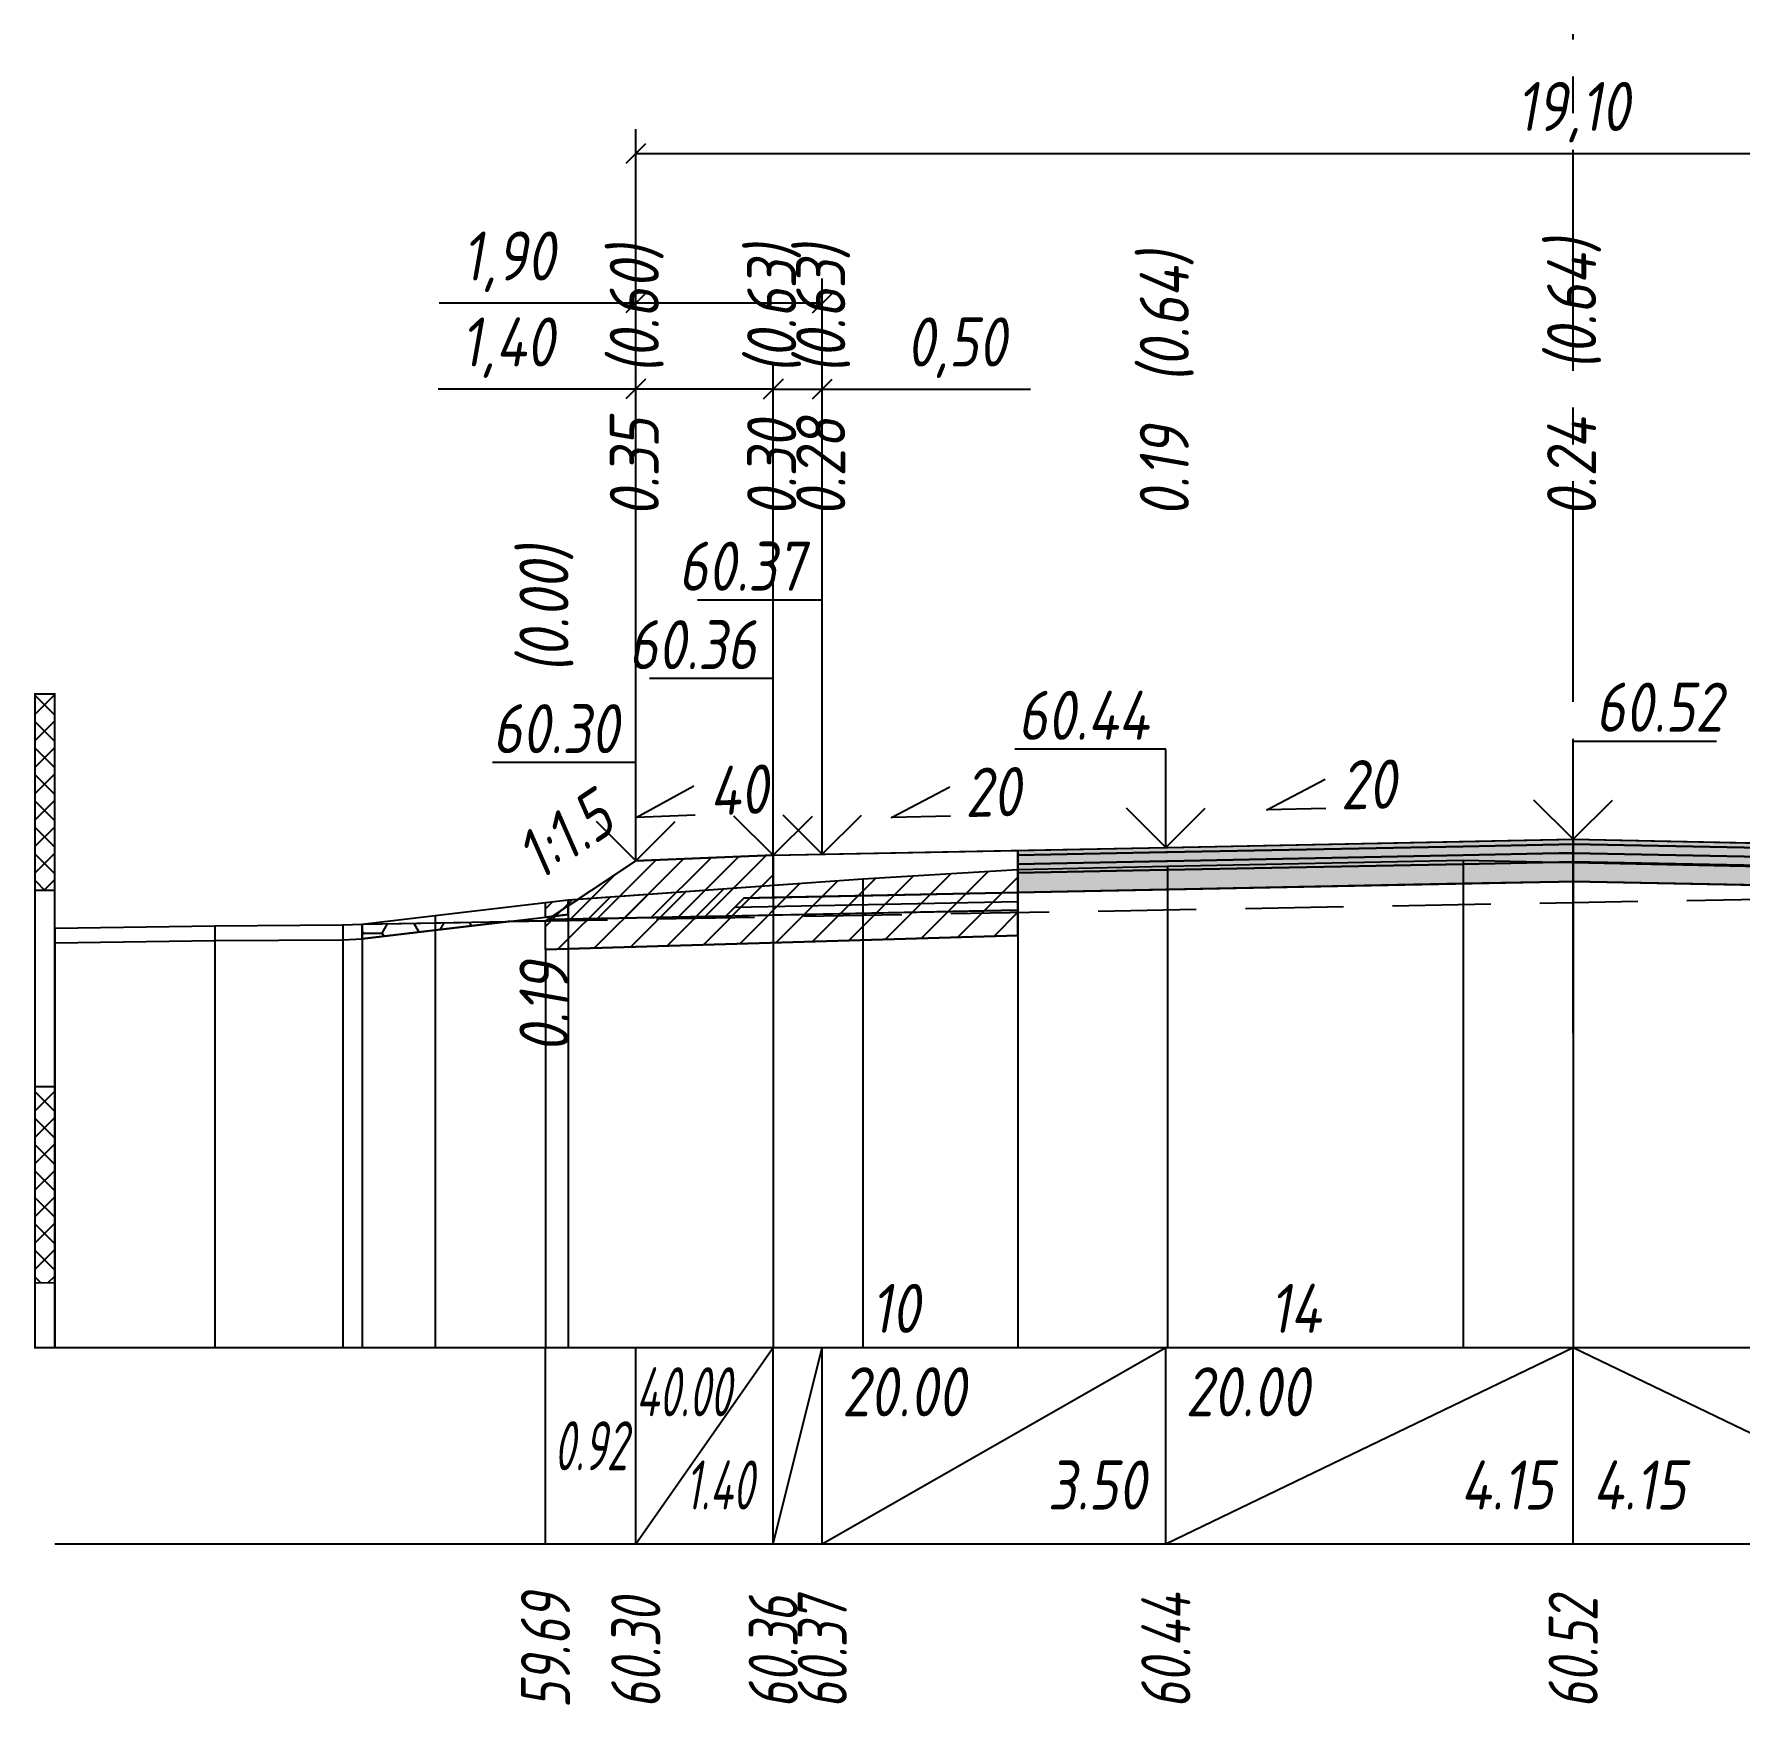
# Model space of a CAD drawing. Extents: x -717 to 1451, y -133302 to 233.
# Drawn here: x 78.9 to 165.8, y -62913.2 to -62828.1 of the extents above; entities that cross this region are included whole.
import ezdxf
from ezdxf.enums import TextEntityAlignment as Align

# ---------------------------------------------------------------- set-up
doc = ezdxf.new("R2010")
doc.units = 0
doc.linetypes.add('осевая2', pattern=[1.125, 0.75, -0.125, 0.125, -0.125])
doc.linetypes.add('штриховая', pattern=[0.75, 0.5, -0.25])
for name, color, linetype in [('Интерполированный поперечник', 2, 'Continuous'), ('Код_514', 1, 'Continuous'), ('Контур_0', 7, 'Continuous'), ('Контур_2521', 7, 'Continuous'), ('Контур_2564', 7, 'Continuous'), ('Контур_2660', 7, 'Continuous'), ('Контур_2665', 7, 'Continuous'), ('Контур_400', 7, 'Continuous'), ('Контур_508', 7, 'Continuous'), ('Контур_512', 7, 'Continuous'), ('Контур_513', 7, 'Continuous'), ('Контур_818', 7, 'Continuous'), ('Красный поперечник', 1, 'Continuous'), ('Линейка абсолютных высот', 7, 'Continuous'), ('Объём_2501', 7, 'Continuous'), ('Объём_2564', 7, 'Continuous'), ('Объём_2650', 7, 'Continuous'), ('Объём_2660', 7, 'Continuous'), ('Объём_2661', 7, 'Continuous'), ('Объём_2665', 7, 'Continuous'), ('Объём_2666', 7, 'Continuous'), ('Объём_2667', 7, 'Continuous'), ('Объём_2668', 7, 'Continuous'), ('Объём_2669', 7, 'Continuous'), ('Объём_2675', 7, 'Continuous'), ('Объём_2753', 7, 'Continuous'), ('Ось', 1, 'осевая2'), ('Откосы', 7, 'Continuous'), ('Отметки покрытия', 7, 'Continuous'), ('Рабочие отметки', 7, 'Continuous'), ('Рабочие отметки доп.', 7, 'Continuous'), ('Слои выравнивания', 7, 'Continuous'), ('Таблица', 7, 'Continuous'), ('Уклоны проезжей части', 7, 'Continuous'), ('Черный поперечник', 3, 'Continuous')]:
    doc.layers.add(name, color=color, linetype=linetype)
for name, color, linetype, true_color in [('Контур_2540', 2, 'Continuous', 0xffff00), ('Контур_2560', 2, 'Continuous', 0xffff00), ('Контур_2561', 7, 'Continuous', 0xff8040), ('Контур_2562', 3, 'Continuous', 0x00ff00), ('Контур_2563', 7, 'Continuous', 0xff8000), ('Контур_2570', 7, 'Continuous', 0x80ff00), ('Контур_2725', 7, 'Continuous', 0x323232), ('Контур_2736', 4, 'Continuous', 0x00ffff), ('Контур_2737', 4, 'Continuous', 0x00ffff), ('Контур_2738', 4, 'Continuous', 0x00ffff), ('Контур_2739', 4, 'Continuous', 0x00ffff), ('Контур_2741', 4, 'Continuous', 0x00ffff), ('Контур_2742', 4, 'Continuous', 0x00ffff), ('Контур_2743', 4, 'Continuous', 0x00ffff), ('Контур_2744', 7, 'Continuous', 0xa4ffff), ('Контур_2745', 7, 'Continuous', 0xa4ffff), ('Контур_2747', 4, 'Continuous', 0x00ffff), ('Контур_2748', 4, 'Continuous', 0x00ffff), ('Контур_2749', 4, 'Continuous', 0x00ffff), ('Контур_2750', 4, 'Continuous', 0x00ffff), ('Контур_2751', 4, 'Continuous', 0x00ffff), ('Контур_2752', 4, 'Continuous', 0x00ffff), ('Контур_2760', 7, 'Continuous', 0x323232), ('Контур_2761', 7, 'Continuous', 0x323232), ('Контур_2762', 7, 'Continuous', 0x323232), ('Контур_2763', 7, 'Continuous', 0x323232), ('Контур_402', 7, 'Continuous', 0xff6464), ('Контур_703', 4, 'Continuous', 0x00ffff), ('Контур_705', 4, 'Continuous', 0x00ffff), ('Контур_707', 4, 'Continuous', 0x00ffff), ('Контур_720', 131, 'Continuous', 0xaaffff), ('Объём_2500', 7, 'Continuous', 0xc0c0c0), ('Объём_2520', 7, 'Continuous', 0x80ffff), ('Объём_2540', 2, 'Continuous', 0xffff00), ('Объём_2560', 2, 'Continuous', 0xffff00), ('Объём_2561', 7, 'Continuous', 0xff8040), ('Объём_2562', 3, 'Continuous', 0x00ff00), ('Объём_2563', 7, 'Continuous', 0xff8000), ('Объём_2570', 7, 'Continuous', 0x80ff00), ('Объём_2600', 7, 'Continuous', 0x808000), ('Объём_2746', 2, 'Continuous', 0xffff00)]:
    doc.layers.add(name, color=color, linetype=linetype, true_color=true_color)
doc.styles.get("Standard").update_dxf_attribs({"font": 'txt', "height": 2.5})
doc.styles.add('М', font='romand.shx', dxfattribs={"width": 0.8, "oblique": 10, "height": 2.5})
doc.dimstyles.new('ISO-25', dxfattribs={"dimtxt": 2.5, "dimasz": 2.5, "dimexe": 1.25, "dimexo": 0.625, "dimtad": 1, "dimtxsty": 'Standard', "dimcen": 2.5, "dimadec": 0, "dimazin": 0, "dimtfac": 1, "dimtmove": 0, "dimatfit": 3, "dimfxl": 1, "dimarcsym": 0})
pattern_1 = [(45.0000013, (0, 0), (-0.67351924, 0.673519211), []), (135.0000003, (0, 0), (-0.673519222, -0.67351923), [])]

# ---------------------------------------------------------------- blocks, each defined once
blk = doc.blocks.new('_Oblique')
at = {"color": 0, "linetype": 'ByBlock', "lineweight": -2}
blk.add_line((-0.5, -0.5), (0.5, 0.5), dxfattribs=at)
blk = doc.blocks.new('*D1511')
at = {"color": 0, "lineweight": -2, "transparency": 16777216}
for p, q in [((109.601, -62869.628), (109.601, -62844.908)), ((116.601, -62869.348), (116.601, -62844.908)), ((109.601, -62846.158), (99.539, -62846.158)), ((116.601, -62846.158), (109.601, -62846.158))]:
    blk.add_line(p, q, dxfattribs=at)
at = {"layer": 'Defpoints', "color": 0, "transparency": 16777216}
for p in [(116.601, -62846.158), (109.601, -62870.253), (116.601, -62869.973)]:
    blk.add_point(p, dxfattribs=at)
at = {"color": 0, "lineweight": -2, "transparency": 16777216, "rotation": 180}
blk.add_blockref('_Oblique', (109.601, -62846.158), dxfattribs=at)
at = {"color": 0, "lineweight": -2, "transparency": 16777216}
blk.add_blockref('_Oblique', (116.601, -62846.158), dxfattribs=at)
at = {"color": 0, "transparency": 16777216, "insert": (103.079, -62844.045), "char_height": 2.5, "width": 8.75, "attachment_point": 5, "style": 'М'}
blk.add_mtext('1,40', dxfattribs=at)
blk = doc.blocks.new('*D1513')
at = {"color": 0, "lineweight": -2, "transparency": 16777216}
for p, q in [((116.601, -62869.348), (116.601, -62844.908)), ((119.101, -62869.298), (119.101, -62844.908)), ((116.601, -62846.158), (119.101, -62846.158)), ((119.101, -62846.158), (129.708, -62846.158))]:
    blk.add_line(p, q, dxfattribs=at)
at = {"layer": 'Defpoints', "color": 0, "transparency": 16777216}
for p in [(119.101, -62846.158), (116.601, -62869.973), (119.101, -62869.923)]:
    blk.add_point(p, dxfattribs=at)
at = {"color": 0, "lineweight": -2, "transparency": 16777216, "rotation": 180}
blk.add_blockref('_Oblique', (116.601, -62846.158), dxfattribs=at)
at = {"color": 0, "lineweight": -2, "transparency": 16777216}
blk.add_blockref('_Oblique', (119.101, -62846.158), dxfattribs=at)
at = {"color": 0, "transparency": 16777216, "insert": (125.946, -62844.045), "char_height": 2.5, "width": 9.16667, "attachment_point": 5, "style": 'М'}
blk.add_mtext('0,50', dxfattribs=at)
blk = doc.blocks.new('*D1516')
at = {"color": 0, "lineweight": -2, "transparency": 16777216}
for p, q in [((109.601, -62869.628), (109.601, -62840.528)), ((119.101, -62869.298), (119.101, -62840.528)), ((109.601, -62841.778), (99.591, -62841.778)), ((119.101, -62841.778), (109.601, -62841.778))]:
    blk.add_line(p, q, dxfattribs=at)
at = {"layer": 'Defpoints', "color": 0, "transparency": 16777216}
for p in [(119.101, -62841.778), (109.601, -62870.253), (119.101, -62869.923)]:
    blk.add_point(p, dxfattribs=at)
at = {"color": 0, "lineweight": -2, "transparency": 16777216, "rotation": 180}
blk.add_blockref('_Oblique', (109.601, -62841.778), dxfattribs=at)
at = {"color": 0, "lineweight": -2, "transparency": 16777216}
blk.add_blockref('_Oblique', (119.101, -62841.778), dxfattribs=at)
at = {"color": 0, "transparency": 16777216, "insert": (103.131, -62839.665), "char_height": 2.5, "width": 8.75, "attachment_point": 5, "style": 'М'}
blk.add_mtext('1,90', dxfattribs=at)
blk = doc.blocks.new('*D1517')
at = {"color": 0, "lineweight": -2, "transparency": 16777216}
for p, q in [((109.601, -62869.628), (109.601, -62832.908)), ((205.101, -62869.628), (205.101, -62832.908)), ((109.601, -62834.158), (205.101, -62834.158))]:
    blk.add_line(p, q, dxfattribs=at)
at = {"layer": 'Defpoints', "color": 0, "transparency": 16777216}
for p in [(205.101, -62834.158), (109.601, -62870.253), (205.101, -62870.253)]:
    blk.add_point(p, dxfattribs=at)
at = {"color": 0, "lineweight": -2, "transparency": 16777216, "rotation": 180}
blk.add_blockref('_Oblique', (109.601, -62834.158), dxfattribs=at)
at = {"color": 0, "lineweight": -2, "transparency": 16777216}
blk.add_blockref('_Oblique', (205.101, -62834.158), dxfattribs=at)
at = {"color": 0, "transparency": 16777216, "insert": (157.351, -62832.045), "char_height": 2.5, "width": 10.41667, "attachment_point": 5, "style": 'М'}
blk.add_mtext('19,10', dxfattribs=at)

msp = doc.modelspace()

# ---------------------------------------------------------------- hatches: boundary and pattern name
at = {"layer": 'Линейка абсолютных высот'}
h = msp.add_hatch(dxfattribs=at)
h.set_pattern_fill('ANSI37', scale=0.3, style=0)
h.set_pattern_definition(pattern_1)
h.paths.add_polyline_path([(80, -62871.699), (80, -62861.699), (79, -62861.699), (79, -62871.699)])
h = msp.add_hatch(dxfattribs=at)
h.set_pattern_fill('ANSI37', scale=0.3, style=0)
h.set_pattern_definition(pattern_1)
h.paths.add_polyline_path([(80, -62891.699), (80, -62881.699), (79, -62881.699), (79, -62891.699)])
at = {"layer": 'Объём_2563'}
h = msp.add_hatch(dxfattribs=at)
h.set_pattern_fill('ANSI31', color=256, scale=0.3)
h.paths.add_polyline_path([(109.601, -62870.191), (116.601, -62869.911), (116.601, -62872.061), (115.101, -62872.091), (114.183, -62873.009), (105.101, -62873.191)])
at = {"layer": 'Объём_2570'}
h = msp.add_hatch(dxfattribs=at)
h.set_pattern_fill('ANSI31', color=256, scale=0.2)
h.paths.add_polyline_path([(105, -62873.065), (105, -62872.315), (106.154, -62872.177), (106.154, -62872.927)])
at = {"layer": 'Объём_2600'}
h = msp.add_hatch(dxfattribs=at)
h.set_pattern_fill('ANSI31', color=6, scale=0.4)
h.paths.add_polyline_path([(105, -62874.716), (105, -62873.258), (103.093, -62873.293), (106.154, -62872.927), (106.154, -62872.177), (121.158, -62871.108), (129.066, -62870.63), (129.066, -62873.994)])
h = msp.add_hatch(dxfattribs=at)
h.set_pattern_fill('HONEY', color=5, scale=0.3)
h.paths.add_polyline_path([(99.383, -62873.735), (95.659, -62874.176), (95.659, -62873.426), (103.093, -62873.293)])
at = {"layer": 'Слои выравнивания'}
for color, points in [(2, [(129.066, -62869.661), (136.601, -62869.511), (136.691, -62869.509), (151.747, -62869.208), (156.622, -62869.11), (157.351, -62869.096), (157.351, -62869.346), (156.622, -62869.36), (151.747, -62869.458), (136.691, -62869.759), (136.601, -62869.761), (129.066, -62869.911)]), (3, [(129.066, -62869.911), (136.601, -62869.761), (136.691, -62869.759), (151.747, -62869.458), (156.622, -62869.36), (157.351, -62869.346), (157.351, -62869.796), (156.622, -62869.81), (151.747, -62869.908), (136.691, -62870.209), (136.601, -62870.211), (129.066, -62870.361)]), (2, [(157.351, -62869.096), (166.93, -62869.287), (174.442, -62869.437), (174.442, -62869.687), (166.93, -62869.537), (157.351, -62869.346)]), (3, [(157.351, -62869.346), (166.93, -62869.537), (174.442, -62869.687), (174.442, -62870.137), (166.93, -62869.987), (157.351, -62869.796)]), (4, [(129.066, -62870.361), (136.601, -62870.211), (136.691, -62870.209), (151.747, -62869.908), (156.622, -62869.81), (157.351, -62869.796), (157.351, -62870.246), (156.622, -62870.26), (151.747, -62870.358), (136.691, -62870.659), (136.601, -62870.661), (129.066, -62870.811)]), (5, [(129.066, -62870.811), (136.601, -62870.661), (136.691, -62870.659), (151.747, -62870.358), (156.622, -62870.26), (157.351, -62870.246), (157.351, -62871.246), (156.622, -62871.26), (151.747, -62871.358), (136.691, -62871.659), (136.601, -62871.661), (129.066, -62871.811)]), (4, [(157.351, -62869.796), (166.93, -62869.987), (174.442, -62870.137), (174.442, -62870.587), (166.93, -62870.437), (157.351, -62870.246)]), (5, [(157.351, -62870.246), (166.93, -62870.437), (174.442, -62870.587), (174.442, -62871.587), (166.93, -62871.437), (157.351, -62871.246)])]:
    msp.add_hatch(color=color, dxfattribs=at).paths.add_polyline_path(points)

# ---------------------------------------------------------------- linework, layer by layer
at = {"layer": 'Интерполированный поперечник', "linetype": 'штриховая', "ltscale": 10, "flags": 128}
msp.add_lwpolyline([(95.659, -62873.426), (220.032, -62871.189)], dxfattribs=at)
at = {"layer": 'Код_514'}
for p, q in [((105, -62905), (105, -62895)), ((109.601, -62905), (109.601, -62895)), ((109.601, -62905), (116.601, -62895)), ((116.601, -62905), (116.601, -62895)), ((116.601, -62905), (119.101, -62895)), ((119.101, -62905), (119.101, -62895)), ((119.101, -62905), (136.601, -62895)), ((136.601, -62905), (136.601, -62895)), ((136.601, -62905), (157.351, -62895)), ((157.351, -62905), (157.351, -62895)), ((157.351, -62895), (178.101, -62905))]:
    msp.add_line(p, q, dxfattribs=at)
at = {"layer": 'Контур_0', "flags": 128}
for points in [[(119.101, -62872.011), (116.601, -62872.061), (116.601, -62869.911), (129.066, -62869.661), (129.066, -62871.811), (119.101, -62872.011), (119.101, -62872.011)], [(109.601, -62870.191), (105, -62873.258), (105, -62873.258), (105, -62873.258), (105, -62873.258), (105, -62873.258), (105, -62873.258), (105, -62873.258), (105, -62873.258), (105, -62873.258), (105, -62873.258), (105, -62873.258), (105, -62873.258), (105, -62873.258), (105, -62873.258), (105, -62873.258)], [(109.601, -62870.191), (105, -62873.258), (105, -62873.258), (105, -62873.258), (105, -62873.258), (105, -62873.258), (105, -62873.258), (105, -62873.258), (105, -62873.258), (105, -62873.258), (105, -62873.258), (105, -62873.258), (105, -62873.258), (105, -62873.258), (105, -62873.258), (105, -62873.258), (105, -62873.258), (105, -62873.258), (105, -62873.258), (105, -62873.258), (105, -62873.258), (105, -62873.258), (105, -62873.258), (105, -62873.258), (105, -62873.258), (105, -62873.258), (105, -62873.258), (105, -62873.258), (105, -62873.258), (105, -62873.258)], [(105.101, -62873.191), (114.183, -62873.009), (115.101, -62872.091), (116.601, -62872.061)], [(115.101, -62872.091), (129.066, -62871.811), (129.066, -62872.711), (114.183, -62873.009), (115.101, -62872.091), (115.101, -62872.091)]]:
    msp.add_lwpolyline(points, dxfattribs=at)
at = {"layer": 'Контур_2521', "color": 250, "flags": 128}
msp.add_lwpolyline([(114.642, -62872.55), (129.066, -62872.261)], dxfattribs=at)
at = {"layer": 'Контур_2540', "flags": 128}
msp.add_lwpolyline([(105.101, -62873.191), (129.066, -62872.711), (129.066, -62873.994), (105, -62874.716), (105, -62873.258), (105.101, -62873.191), (105.101, -62873.191)], dxfattribs=at)
at = {"layer": 'Контур_2560', "flags": 128}
msp.add_lwpolyline([(109.601, -62870.191), (109.601, -62870.191), (109.601, -62870.191), (116.601, -62869.911)], dxfattribs=at)
at = {"layer": 'Контур_2561', "flags": 128}
msp.add_lwpolyline([(116.601, -62869.911), (116.601, -62869.911), (109.601, -62870.191), (109.601, -62870.191), (116.601, -62869.911)], dxfattribs=at)
at = {"layer": 'Контур_2562', "flags": 128}
msp.add_lwpolyline([(109.601, -62870.191), (109.601, -62870.191), (109.601, -62870.191), (109.601, -62870.191), (109.601, -62870.191)], dxfattribs=at)
at = {"layer": 'Контур_2563', "flags": 128}
msp.add_lwpolyline([(109.601, -62870.191), (116.601, -62869.911), (116.601, -62872.061), (115.101, -62872.091), (114.183, -62873.009), (105.101, -62873.191), (109.601, -62870.191), (109.601, -62870.191)], dxfattribs=at)
at = {"layer": 'Контур_2564', "flags": 128}
msp.add_lwpolyline([(109.601, -62870.191), (116.601, -62869.911)], dxfattribs=at)
at = {"layer": 'Контур_2570', "flags": 128}
msp.add_lwpolyline([(80, -62874.372), (88.155, -62874.253), (94.678, -62874.213), (95.659, -62874.176), (95.659, -62874.176), (99.383, -62873.735), (106.154, -62872.927), (106.154, -62872.177), (121.158, -62871.108), (129.066, -62870.63), (136.691, -62870.473), (151.747, -62870.153), (157.351, -62870.276), (166.93, -62870.486)], dxfattribs=at)
at = {"layer": 'Контур_2660', "flags": 128}
msp.add_lwpolyline([(105, -62874.716), (129.066, -62873.994)], dxfattribs=at)
at = {"layer": 'Контур_2665', "flags": 128}
msp.add_lwpolyline([(109.601, -62870.191), (109.601, -62870.191)], dxfattribs=at)
at = {"layer": 'Контур_2725', "flags": 128}
msp.add_lwpolyline([(129.066, -62871.811), (136.601, -62871.661), (136.691, -62871.659), (151.747, -62871.358), (156.622, -62871.26), (157.351, -62871.246), (166.93, -62871.437), (174.442, -62871.587)], dxfattribs=at)
at = {"layer": 'Контур_2736', "flags": 128}
msp.add_lwpolyline([(109.601, -62870.191), (105, -62873.258)], dxfattribs=at)
at = {"layer": 'Контур_2737', "flags": 128}
msp.add_lwpolyline([(105, -62873.258), (105, -62873.258)], dxfattribs=at)
at = {"layer": 'Контур_2738', "flags": 128}
msp.add_lwpolyline([(105, -62873.258), (105, -62873.258)], dxfattribs=at)
at = {"layer": 'Контур_2739', "flags": 128}
msp.add_lwpolyline([(105, -62873.258), (105, -62873.258)], dxfattribs=at)
at = {"layer": 'Контур_2741', "flags": 128}
msp.add_lwpolyline([(105, -62873.258), (105, -62873.258)], dxfattribs=at)
at = {"layer": 'Контур_2742', "flags": 128}
msp.add_lwpolyline([(105, -62873.258), (105, -62873.258)], dxfattribs=at)
at = {"layer": 'Контур_2743', "flags": 128}
msp.add_lwpolyline([(105, -62873.258), (105, -62873.258)], dxfattribs=at)
at = {"layer": 'Контур_2744', "flags": 128}
msp.add_lwpolyline([(105, -62873.258), (105, -62873.258)], dxfattribs=at)
msp.add_lwpolyline([(105, -62873.258), (105, -62873.258)], dxfattribs=at)
msp.add_lwpolyline([(105, -62873.258), (105, -62873.258)], dxfattribs=at)
msp.add_lwpolyline([(105, -62873.258), (105, -62873.258)], dxfattribs=at)
msp.add_lwpolyline([(105, -62873.258), (105, -62873.258)], dxfattribs=at)
msp.add_lwpolyline([(105, -62873.258), (105, -62873.258)], dxfattribs=at)
at = {"layer": 'Контур_2745', "flags": 128}
msp.add_lwpolyline([(105, -62873.258), (105, -62873.258)], dxfattribs=at)
msp.add_lwpolyline([(105, -62873.258), (105, -62873.258)], dxfattribs=at)
msp.add_lwpolyline([(105, -62873.258), (105, -62873.258)], dxfattribs=at)
msp.add_lwpolyline([(105, -62873.258), (105, -62873.258)], dxfattribs=at)
msp.add_lwpolyline([(105, -62873.258), (105, -62873.258)], dxfattribs=at)
msp.add_lwpolyline([(105, -62873.258), (105, -62873.258)], dxfattribs=at)
at = {"layer": 'Контур_2747', "flags": 128}
msp.add_lwpolyline([(105, -62873.258), (105, -62873.258)], dxfattribs=at)
at = {"layer": 'Контур_2748', "flags": 128}
msp.add_lwpolyline([(105, -62873.258), (105, -62873.258)], dxfattribs=at)
at = {"layer": 'Контур_2749', "flags": 128}
msp.add_lwpolyline([(105, -62873.258), (105, -62873.258)], dxfattribs=at)
at = {"layer": 'Контур_2750', "flags": 128}
msp.add_lwpolyline([(105, -62873.258), (105, -62873.258)], dxfattribs=at)
at = {"layer": 'Контур_2751', "flags": 128}
msp.add_lwpolyline([(105, -62873.258), (105, -62873.258)], dxfattribs=at)
at = {"layer": 'Контур_2752', "flags": 128}
msp.add_lwpolyline([(105, -62873.258), (105, -62873.258)], dxfattribs=at)
at = {"layer": 'Контур_2760', "flags": 128}
msp.add_lwpolyline([(129.066, -62869.661), (136.601, -62869.511), (136.691, -62869.509), (151.747, -62869.208), (156.622, -62869.11), (157.351, -62869.096), (166.93, -62869.287), (174.442, -62869.437)], dxfattribs=at)
at = {"layer": 'Контур_2761', "flags": 128}
msp.add_lwpolyline([(129.066, -62869.911), (136.601, -62869.761), (136.691, -62869.759), (151.747, -62869.458), (156.622, -62869.36), (157.351, -62869.346), (166.93, -62869.537), (174.442, -62869.687)], dxfattribs=at)
at = {"layer": 'Контур_2762', "flags": 128}
msp.add_lwpolyline([(129.066, -62870.361), (136.601, -62870.211), (136.691, -62870.209), (151.747, -62869.908), (156.622, -62869.81), (157.351, -62869.796), (166.93, -62869.987), (174.442, -62870.137)], dxfattribs=at)
at = {"layer": 'Контур_2763', "flags": 128}
msp.add_lwpolyline([(129.066, -62870.811), (136.601, -62870.661), (136.691, -62870.659), (151.747, -62870.358), (156.622, -62870.26), (157.351, -62870.246), (166.93, -62870.437), (174.442, -62870.587)], dxfattribs=at)
at = {"layer": 'Контур_400', "flags": 128}
for points in [[(116.601, -62869.911), (119.101, -62869.861), (119.101, -62869.861), (119.101, -62869.861), (119.101, -62869.861), (119.101, -62869.861), (119.101, -62869.861), (136.601, -62869.511), (157.351, -62869.096)], [(157.351, -62869.096), (178.101, -62869.511), (195.601, -62869.861), (195.601, -62869.861), (195.601, -62869.861), (195.601, -62869.861), (195.601, -62869.861), (195.601, -62869.861), (198.101, -62869.911)]]:
    msp.add_lwpolyline(points, dxfattribs=at)
at = {"layer": 'Контур_402', "flags": 128}
msp.add_lwpolyline([(105, -62874.716), (129.066, -62873.994), (129.066, -62871.811), (157.351, -62871.246), (174.442, -62871.587), (174.442, -62873.658), (211.993, -62874.785)], dxfattribs=at)
at = {"layer": 'Контур_508', "flags": 128}
msp.add_lwpolyline([(105, -62874.716), (129.066, -62873.994), (129.066, -62871.811), (157.351, -62871.246), (174.442, -62871.587), (174.442, -62873.658), (211.993, -62874.785), (212.316, -62875), (214.316, -62875), (220.032, -62871.189)], dxfattribs=at)
at = {"layer": 'Контур_512', "flags": 128}
msp.add_lwpolyline([(105, -62874.716), (129.066, -62873.994)], dxfattribs=at)
at = {"layer": 'Контур_513', "flags": 128}
msp.add_lwpolyline([(105, -62874.716), (129.066, -62873.994), (129.066, -62871.811), (157.351, -62871.246), (174.442, -62871.587), (174.442, -62873.658), (211.993, -62874.785), (212.316, -62875), (214.316, -62875), (220.032, -62871.189)], dxfattribs=at)
at = {"layer": 'Контур_703', "flags": 128}
for points in [[(109.601, -62870.191), (105, -62873.258)], [(105, -62873.258), (105, -62873.258)]]:
    msp.add_lwpolyline(points, dxfattribs=at)
at = {"layer": 'Контур_705', "flags": 128}
msp.add_lwpolyline([(105, -62873.258), (105, -62873.258)], dxfattribs=at)
at = {"layer": 'Контур_707', "flags": 128}
msp.add_lwpolyline([(105, -62873.258), (105, -62873.258)], dxfattribs=at)
at = {"layer": 'Контур_720', "flags": 128}
msp.add_lwpolyline([(105, -62873.258), (105, -62873.258)], dxfattribs=at)
at = {"layer": 'Контур_818', "flags": 128}
msp.add_lwpolyline([(105, -62873.065), (106.154, -62872.927), (106.154, -62872.177), (121.158, -62871.108), (129.066, -62870.63), (136.691, -62870.473), (151.747, -62870.153), (157.351, -62870.276), (166.93, -62870.486), (174.442, -62870.628), (189.033, -62871.795), (196.578, -62872.29), (196.578, -62873.04), (200.282, -62873.301), (205.595, -62873.631), (209.845, -62872.188), (213.2, -62871.851), (218.428, -62871.895), (220.032, -62871.939)], dxfattribs=at)
at = {"layer": 'Красный поперечник'}
for p, q in [((119.101, -62869.861), (136.601, -62869.511)), ((136.601, -62869.511), (157.351, -62869.096)), ((157.351, -62869.096), (178.101, -62869.511)), ((105, -62873.258), (109.601, -62870.191)), ((109.601, -62870.191), (116.601, -62869.911)), ((116.601, -62869.911), (119.101, -62869.861)), ((129.066, -62873.994), (129.066, -62895)), ((105, -62874.716), (105, -62895))]:
    msp.add_line(p, q, dxfattribs=at)
at = {"layer": 'Линейка абсолютных высот', "color": 7, "const_width": 0.1, "flags": 128}
for points in [[(80, -62871.699), (80, -62861.699), (79, -62861.699), (79, -62871.699), (80, -62871.699)], [(80, -62881.699), (80, -62871.699), (79, -62871.699), (79, -62881.699), (80, -62881.699)], [(80, -62891.699), (80, -62881.699), (79, -62881.699), (79, -62891.699), (80, -62891.699)], [(80, -62895), (80, -62891.699), (79, -62891.699), (79, -62895), (80, -62895)]]:
    msp.add_lwpolyline(points, dxfattribs=at)
at = {"layer": 'Объём_2500', "flags": 128}
msp.add_lwpolyline([(119.101, -62872.011), (116.601, -62872.061), (116.601, -62869.911), (129.066, -62869.661), (129.066, -62871.811), (119.101, -62872.011), (119.101, -62872.011)], dxfattribs=at)
at = {"layer": 'Объём_2501', "flags": 128}
for points in [[(116.601, -62869.911), (119.101, -62869.861), (119.101, -62869.861), (119.101, -62869.861), (119.101, -62869.861), (119.101, -62869.861), (119.101, -62869.861), (136.601, -62869.511), (157.351, -62869.096)], [(157.351, -62869.096), (178.101, -62869.511), (195.601, -62869.861), (195.601, -62869.861), (195.601, -62869.861), (195.601, -62869.861), (195.601, -62869.861), (195.601, -62869.861), (198.101, -62869.911)]]:
    msp.add_lwpolyline(points, dxfattribs=at)
at = {"layer": 'Объём_2520', "color": 250, "flags": 128}
msp.add_lwpolyline([(115.101, -62872.091), (129.066, -62871.811), (129.066, -62872.711), (114.183, -62873.009), (115.101, -62872.091), (115.101, -62872.091)], dxfattribs=at)
at = {"layer": 'Объём_2540', "flags": 128}
msp.add_lwpolyline([(105.101, -62873.191), (129.066, -62872.711), (129.066, -62873.994), (105, -62874.716), (105, -62873.258), (105.101, -62873.191), (105.101, -62873.191)], dxfattribs=at)
at = {"layer": 'Объём_2560', "flags": 128}
msp.add_lwpolyline([(109.601, -62870.191), (109.601, -62870.191), (109.601, -62870.191), (116.601, -62869.911)], dxfattribs=at)
at = {"layer": 'Объём_2561', "flags": 128}
msp.add_lwpolyline([(116.601, -62869.911), (116.601, -62869.911), (109.601, -62870.191), (109.601, -62870.191), (116.601, -62869.911)], dxfattribs=at)
at = {"layer": 'Объём_2562', "flags": 128}
msp.add_lwpolyline([(109.601, -62870.191), (109.601, -62870.191), (109.601, -62870.191), (109.601, -62870.191), (109.601, -62870.191)], dxfattribs=at)
at = {"layer": 'Объём_2563', "color": 250, "flags": 128}
msp.add_lwpolyline([(109.601, -62870.191), (116.601, -62869.911), (116.601, -62872.061), (115.101, -62872.091), (114.183, -62873.009), (105.101, -62873.191), (109.601, -62870.191), (109.601, -62870.191)], dxfattribs=at)
at = {"layer": 'Объём_2564', "flags": 128}
msp.add_lwpolyline([(109.601, -62870.191), (116.601, -62869.911)], dxfattribs=at)
at = {"layer": 'Объём_2570', "flags": 128}
msp.add_lwpolyline([(105, -62873.065), (105, -62872.315), (106.154, -62872.177), (106.154, -62872.927), (105, -62873.065), (105, -62873.065)], dxfattribs=at)
at = {"layer": 'Объём_2600', "color": 5, "flags": 128}
msp.add_lwpolyline([(99.383, -62873.735), (95.659, -62874.176), (95.659, -62873.426), (103.093, -62873.293), (99.383, -62873.735), (99.383, -62873.735)], dxfattribs=at)
at = {"layer": 'Объём_2650', "color": 6, "flags": 128}
msp.add_lwpolyline([(105, -62874.716), (105, -62873.258), (103.093, -62873.293), (106.154, -62872.927), (106.154, -62872.177), (121.158, -62871.108), (129.066, -62870.63), (129.066, -62873.994), (105, -62874.716), (105, -62874.716)], dxfattribs=at)
at = {"layer": 'Объём_2660', "flags": 128}
msp.add_lwpolyline([(105, -62874.716), (129.066, -62873.994)], dxfattribs=at)
at = {"layer": 'Объём_2661', "flags": 128}
msp.add_lwpolyline([(109.601, -62870.191), (105, -62873.258)], dxfattribs=at)
at = {"layer": 'Объём_2665', "flags": 128}
msp.add_lwpolyline([(109.601, -62870.191), (109.601, -62870.191)], dxfattribs=at)
at = {"layer": 'Объём_2666', "flags": 128}
msp.add_lwpolyline([(109.601, -62870.191), (105, -62873.258)], dxfattribs=at)
at = {"layer": 'Объём_2667', "flags": 128}
msp.add_lwpolyline([(105, -62873.258), (105, -62873.258)], dxfattribs=at)
msp.add_lwpolyline([(105, -62873.258), (105, -62873.258)], dxfattribs=at)
at = {"layer": 'Объём_2668', "flags": 128}
msp.add_lwpolyline([(105, -62873.258), (105, -62873.258)], dxfattribs=at)
msp.add_lwpolyline([(105, -62873.258), (105, -62873.258)], dxfattribs=at)
at = {"layer": 'Объём_2669', "flags": 128}
msp.add_lwpolyline([(105, -62873.258), (105, -62873.258)], dxfattribs=at)
msp.add_lwpolyline([(105, -62873.258), (105, -62873.258)], dxfattribs=at)
at = {"layer": 'Объём_2675', "flags": 128}
msp.add_lwpolyline([(105, -62873.258), (105, -62873.258)], dxfattribs=at)
msp.add_lwpolyline([(105, -62873.258), (105, -62873.258)], dxfattribs=at)
msp.add_lwpolyline([(105, -62873.258), (105, -62873.258)], dxfattribs=at)
msp.add_lwpolyline([(105, -62873.258), (105, -62873.258)], dxfattribs=at)
msp.add_lwpolyline([(105, -62873.258), (105, -62873.258)], dxfattribs=at)
msp.add_lwpolyline([(105, -62873.258), (105, -62873.258)], dxfattribs=at)
msp.add_lwpolyline([(105, -62873.258), (105, -62873.258)], dxfattribs=at)
msp.add_lwpolyline([(105, -62873.258), (105, -62873.258)], dxfattribs=at)
msp.add_lwpolyline([(105, -62873.258), (105, -62873.258)], dxfattribs=at)
msp.add_lwpolyline([(105, -62873.258), (105, -62873.258)], dxfattribs=at)
msp.add_lwpolyline([(105, -62873.258), (105, -62873.258)], dxfattribs=at)
msp.add_lwpolyline([(105, -62873.258), (105, -62873.258)], dxfattribs=at)
at = {"layer": 'Объём_2746', "flags": 128}
msp.add_lwpolyline([(106.154, -62872.927), (106.154, -62872.489), (106.677, -62872.14), (121.158, -62871.108), (129.066, -62870.63), (129.066, -62873.994), (105, -62874.716), (105, -62873.258), (105.353, -62873.023), (106.154, -62872.927), (106.154, -62872.927)], dxfattribs=at)
at = {"layer": 'Объём_2753', "flags": 128}
msp.add_lwpolyline([(129.066, -62869.661), (129.066, -62869.661)], dxfattribs=at)
at = {"layer": 'Ось', "ltscale": 15}
msp.add_line((157.351, -62878.971), (157.351, -62828.066), dxfattribs=at)
at = {"layer": 'Откосы', "color": 1, "flags": 128}
for points in [[(144.751, -62867.536), (141.751, -62867.596), (144.721, -62866.037)], [(112.624, -62867.864), (109.627, -62867.984), (112.564, -62866.365)], [(125.626, -62867.919), (122.626, -62867.979), (125.596, -62866.419)]]:
    msp.add_lwpolyline(points, dxfattribs=at)
at = {"layer": 'Отметки покрытия', "color": 1}
for p, q in [((119.101, -62856.911), (112.751, -62856.911)), ((119.101, -62869.861), (119.101, -62856.911)), ((116.601, -62860.911), (110.301, -62860.911)), ((116.601, -62869.911), (116.601, -62860.911)), ((136.601, -62864.511), (128.901, -62864.511)), ((136.601, -62869.511), (136.601, -62864.511)), ((157.351, -62869.096), (157.351, -62864.096)), ((157.351, -62864.096), (164.651, -62864.096)), ((109.601, -62865.191), (102.301, -62865.191)), ((109.601, -62870.191), (109.601, -62865.191)), ((157.351, -62869.096), (155.351, -62867.096)), ((157.351, -62869.096), (159.351, -62867.096)), ((116.601, -62869.911), (114.601, -62867.911)), ((116.601, -62869.911), (118.601, -62867.911)), ((119.101, -62869.861), (117.101, -62867.861)), ((119.101, -62869.861), (121.101, -62867.861)), ((136.601, -62869.511), (134.601, -62867.511)), ((136.601, -62869.511), (138.601, -62867.511)), ((109.601, -62870.191), (107.601, -62868.191)), ((109.601, -62870.191), (111.601, -62868.191))]:
    msp.add_line(p, q, dxfattribs=at)
at = {"layer": 'Слои выравнивания'}
for p, q in [((129.066, -62869.661), (129.066, -62895)), ((157.351, -62869.096), (157.351, -62895)), ((116.601, -62869.911), (116.601, -62895))]:
    msp.add_line(p, q, dxfattribs=at)
at = {"layer": 'Слои выравнивания', "color": 2, "flags": 128}
for points in [[(129.066, -62869.661), (136.601, -62869.511), (136.691, -62869.509), (151.747, -62869.208), (156.622, -62869.11), (157.351, -62869.096), (157.351, -62869.346), (156.622, -62869.36), (151.747, -62869.458), (136.691, -62869.759), (136.601, -62869.761), (129.066, -62869.911)], [(157.351, -62869.096), (166.93, -62869.287), (174.442, -62869.437), (174.442, -62869.687), (166.93, -62869.537), (157.351, -62869.346)]]:
    msp.add_lwpolyline(points, close=True, dxfattribs=at)
at = {"layer": 'Слои выравнивания', "color": 3, "flags": 128}
for points in [[(129.066, -62869.911), (136.601, -62869.761), (136.691, -62869.759), (151.747, -62869.458), (156.622, -62869.36), (157.351, -62869.346), (157.351, -62869.796), (156.622, -62869.81), (151.747, -62869.908), (136.691, -62870.209), (136.601, -62870.211), (129.066, -62870.361)], [(157.351, -62869.346), (166.93, -62869.537), (174.442, -62869.687), (174.442, -62870.137), (166.93, -62869.987), (157.351, -62869.796)]]:
    msp.add_lwpolyline(points, close=True, dxfattribs=at)
at = {"layer": 'Слои выравнивания', "color": 4, "flags": 128}
for points in [[(129.066, -62870.361), (136.601, -62870.211), (136.691, -62870.209), (151.747, -62869.908), (156.622, -62869.81), (157.351, -62869.796), (157.351, -62870.246), (156.622, -62870.26), (151.747, -62870.358), (136.691, -62870.659), (136.601, -62870.661), (129.066, -62870.811)], [(157.351, -62869.796), (166.93, -62869.987), (174.442, -62870.137), (174.442, -62870.587), (166.93, -62870.437), (157.351, -62870.246)]]:
    msp.add_lwpolyline(points, close=True, dxfattribs=at)
at = {"layer": 'Слои выравнивания', "color": 5, "flags": 128}
for points in [[(129.066, -62870.811), (136.601, -62870.661), (136.691, -62870.659), (151.747, -62870.358), (156.622, -62870.26), (157.351, -62870.246), (157.351, -62871.246), (156.622, -62871.26), (151.747, -62871.358), (136.691, -62871.659), (136.601, -62871.661), (129.066, -62871.811)], [(157.351, -62870.246), (166.93, -62870.437), (174.442, -62870.587), (174.442, -62871.587), (166.93, -62871.437), (157.351, -62871.246)]]:
    msp.add_lwpolyline(points, close=True, dxfattribs=at)
at = {"layer": 'Таблица'}
for p, q in [((80, -62895), (245.032, -62895)), ((80, -62905), (245.032, -62905))]:
    msp.add_line(p, q, dxfattribs=at)
at = {"layer": 'Черный поперечник', "color": 7}
for p, q in [((129.066, -62870.63), (129.066, -62895)), ((136.691, -62870.473), (136.691, -62895)), ((151.747, -62870.153), (151.747, -62895)), ((157.351, -62870.276), (157.351, -62895)), ((121.158, -62871.108), (121.158, -62895)), ((106.154, -62872.177), (106.154, -62895)), ((99.383, -62872.985), (99.383, -62895)), ((80, -62873.622), (80, -62895)), ((88.155, -62873.503), (88.155, -62895)), ((94.678, -62873.463), (94.678, -62895)), ((95.659, -62873.426), (95.659, -62895))]:
    msp.add_line(p, q, dxfattribs=at)
at = {"layer": 'Черный поперечник', "flags": 128}
msp.add_lwpolyline([(80, -62873.622), (88.155, -62873.503), (94.678, -62873.463), (95.659, -62873.426), (99.383, -62872.985), (106.154, -62872.177), (121.158, -62871.108), (129.066, -62870.63), (136.691, -62870.473), (151.747, -62870.153), (157.351, -62870.276), (166.93, -62870.486), (174.442, -62870.628), (189.033, -62871.795), (196.578, -62872.29), (200.282, -62872.551), (205.595, -62872.881), (209.845, -62871.438), (213.2, -62871.101), (218.428, -62871.145), (233.295, -62871.553), (245.032, -62871.525)], dxfattribs=at)

# ---------------------------------------------------------------- texts
at = {"layer": 'Код_514', "style": 'М', "oblique": 10}
for s, width, p in [('40.00', 0.6, (109.604, -62896)), ('20.00', 0.8, (120.101, -62896)), ('20.00', 0.8, (137.601, -62896))]:
    msp.add_text(s, height=2.5, dxfattribs=dict(at, width=width)).set_placement(p, align=Align.TOP_LEFT)
at = {"layer": 'Код_514', "style": 'М', "oblique": 10, "width": 0.6}
msp.add_text('0.92', height=2.5, dxfattribs=at).set_placement((107.301, -62900), align=Align.MIDDLE_CENTER)
at = {"layer": 'Код_514', "style": 'М', "oblique": 10}
for s, width, p in [('1.40', 0.6, (115.601, -62904)), ('3.50', 0.8, (135.601, -62904)), ('4.15', 0.8, (156.351, -62904))]:
    msp.add_text(s, height=2.5, dxfattribs=dict(at, width=width)).set_placement(p, align=Align.BOTTOM_RIGHT)
at = {"layer": 'Код_514', "style": 'М', "oblique": 10, "width": 0.8}
msp.add_text('4.15', height=2.5, dxfattribs=at).set_placement((158.351, -62904), align=Align.BOTTOM_LEFT)
at = {"layer": 'Код_514', "style": 'М', "oblique": 10, "width": 0.7}
for s, p in [('59.69', (105, -62913.382)), ('60.30', (109.601, -62913.382)), ('60.36', (116.601, -62913.382)), ('60.37', (119.101, -62913.382)), ('60.44', (136.601, -62913.382)), ('60.52', (157.351, -62913.382))]:
    msp.add_text(s, height=2.5, rotation=90, dxfattribs=at).set_placement(p, align=Align.MIDDLE_LEFT)
at = {"layer": 'Отметки покрытия', "color": 1, "style": 'М', "oblique": 10, "width": 0.8}
for s, p in [('60.37', (118.242, -62857.179)), ('60.36', (115.742, -62861.179)), ('60.44', (135.742, -62864.779)), ('60.30', (108.742, -62865.459))]:
    msp.add_text(s, height=2.5, dxfattribs=at).set_placement(p, align=Align.BOTTOM_RIGHT)
msp.add_text('60.52', height=2.5, dxfattribs=at).set_placement((158.492, -62864.364), align=Align.BOTTOM_LEFT)
at = {"layer": 'Рабочие отметки', "color": 1, "style": 'М', "oblique": 10, "width": 0.8}
for s, p in [('0.35', (109.523, -62852.661)), ('0.30', (116.523, -62852.661)), ('0.28', (119.023, -62852.661)), ('0.19', (136.523, -62852.661)), ('0.24', (157.273, -62852.661))]:
    msp.add_text(s, height=2.5, rotation=90, dxfattribs=at).set_placement(p, align=Align.MIDDLE_LEFT)
msp.add_text('0.19', height=2.5, rotation=90, dxfattribs=at).set_placement((104.922, -62875.341), align=Align.MIDDLE_RIGHT)
at = {"layer": 'Рабочие отметки доп.', "color": 1, "style": 'М', "oblique": 10, "width": 0.8}
for s, p in [('(0.64)', (157.273, -62845.161)), ('(0.60)', (109.523, -62845.361)), ('(0.63)', (116.523, -62845.361)), ('(0.63)', (119.023, -62845.361)), ('(0.64)', (136.523, -62845.811)), ('(0.00)', (104.922, -62860.606))]:
    msp.add_text(s, height=2.5, rotation=90, dxfattribs=at).set_placement(p, align=Align.MIDDLE_LEFT)
at = {"layer": 'Слои выравнивания', "style": 'М', "oblique": 10, "width": 0.8}
for s, p in [('10', (122.834, -62895)), ('14', (143.209, -62895))]:
    msp.add_text(s, height=2.5, dxfattribs=at).set_placement(p, align=Align.BOTTOM_CENTER)
at = {"layer": 'Уклоны проезжей части', "color": 1, "style": 'М', "oblique": 10, "width": 0.8}
for s, rotation, p in [('40', 2.29061, (114.929, -62868.58)), ('20', 1.14576, (127.831, -62868.686)), ('20', 1.14576, (146.956, -62868.303)), ('1:1.5', 33.69007, (107.107, -62870.532))]:
    msp.add_text(s, height=2.5, rotation=rotation, dxfattribs=at).set_placement(p, align=Align.BOTTOM_CENTER)

# ---------------------------------------------------------------- dimensions: what is measured, and where the dimension line sits
at = {"color": 5}
dim = msp.add_linear_dim(base=(205.101, -62834.158), p1=(109.601, -62870.253), p2=(205.101, -62870.253), angle=180, dimstyle='ISO-25', override={"dimasz": 1, "dimlfac": 0.2, "dimzin": 0, "dimtxsty": 'М', "dimblk1": 'Oblique', "dimblk2": 'Oblique', "dimsah": 1}, dxfattribs=at)
dim.commit()
dim.dimension.update_dxf_attribs({"geometry": '*D1517', "text_midpoint": (157.351, -62832.045)})
for base, p1, p2, picture, middle in [((119.101, -62841.778), (109.601, -62870.253), (119.101, -62869.923), '*D1516', (103.131, -62841.778)), ((116.601, -62846.158), (109.601, -62870.253), (116.601, -62869.973), '*D1511', (103.079, -62846.158)), ((119.101, -62846.158), (116.601, -62869.973), (119.101, -62869.923), '*D1513', (125.946, -62846.158))]:
    dim = msp.add_linear_dim(base=base, p1=p1, p2=p2, angle=180, dimstyle='ISO-25', override={"dimasz": 1, "dimlfac": 0.2, "dimzin": 0, "dimtxsty": 'М', "dimblk1": 'Oblique', "dimblk2": 'Oblique', "dimsah": 1}, dxfattribs=at)
    dim.commit()
    dim.dimension.update_dxf_attribs({"geometry": picture, "text_midpoint": middle, "dimtype": 160})

doc.saveas('drawing.dxf')
